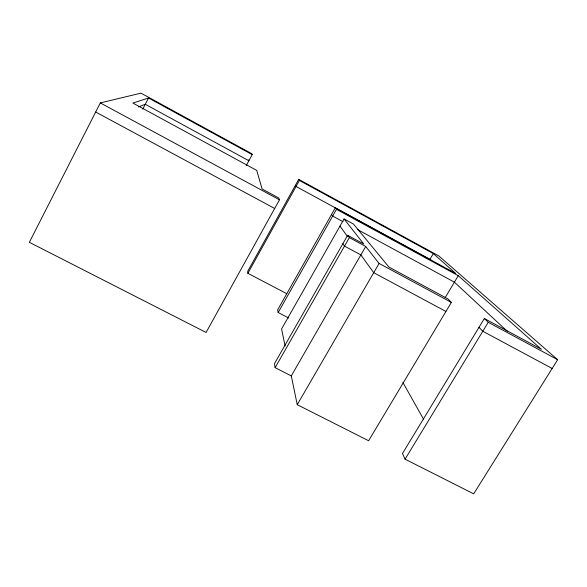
<?xml version="1.0" encoding="UTF-8"?>
<svg xmlns="http://www.w3.org/2000/svg" width="587" height="587" viewBox="0 0 587 587"><rect width="100%" height="100%" fill="white"/><g stroke="black" fill="none" stroke-linecap="round" stroke-linejoin="round"><path stroke-width="0.88" d="M252.19 154.63L251.955 153.809L140.968 93.15L100.318 102.908L29.35 242.306L206.088 332.455L279.463 199.807L278.737 197.988L262.096 188.985L256.739 170.413L132.897 103.048L148.533 97.992L252.19 154.63L246.269 165.541M142.758 109.138L148.533 97.992M288.701 317.993L278.165 312.519L277.629 309.914L335.28 207.827L336.476 209.346L458.271 275.699L541.383 349.294L484.341 318.528L402.477 453.509L405.067 459.173L473.68 493.85L557.65 359.706L438.863 255.961L298.71 179.358L247.685 271.348L247.875 273.3L286.742 293.691M247.875 273.3L299.407 180.429L298.71 179.358M278.165 312.519L336.476 209.346M291.291 375.907L275.127 367.667L274.489 363.617L347.658 235.292L349.36 237.61L365.716 246.459L291.291 375.907L297.242 404.685L368.614 440.749L451.352 302.4L447.976 298.915L388.873 267.034L353.528 224.102L344.041 218.944L281.577 328.977L285.084 345.912M275.127 367.667L349.36 237.61M297.242 404.685L379.085 263.438L365.716 246.459M431.232 260.635L429.889 259.388L433.309 253.591L299.407 180.429M445.078 297.829L458.271 275.699M405.067 459.173L488.245 322.285L484.341 318.528M138.429 106.922L145.275 104.281L248.873 160.743L248.668 159.862M445.937 311.462L373.721 272.691L360.844 254.919L344.503 246.114L342.874 243.678M552.154 368.482L482.8 331.251L478.977 327.363M379.085 263.438L451.352 302.4M488.245 322.285L557.65 359.706M95.674 112.029L274.665 208.48M347.658 235.292L363.786 244.016L344.041 218.944M100.318 102.908L279.463 199.807M343.094 221.71L332.682 216.053L331.53 214.468M357.512 229.539L454.411 282.178L507.234 331.266M335.28 207.827L455.791 273.498L433.309 253.591M429.889 259.388L296.061 186.461L295.393 185.331M339.968 226.105L347.372 236.319M402.902 382.489L423.498 419.133"/></g></svg>
